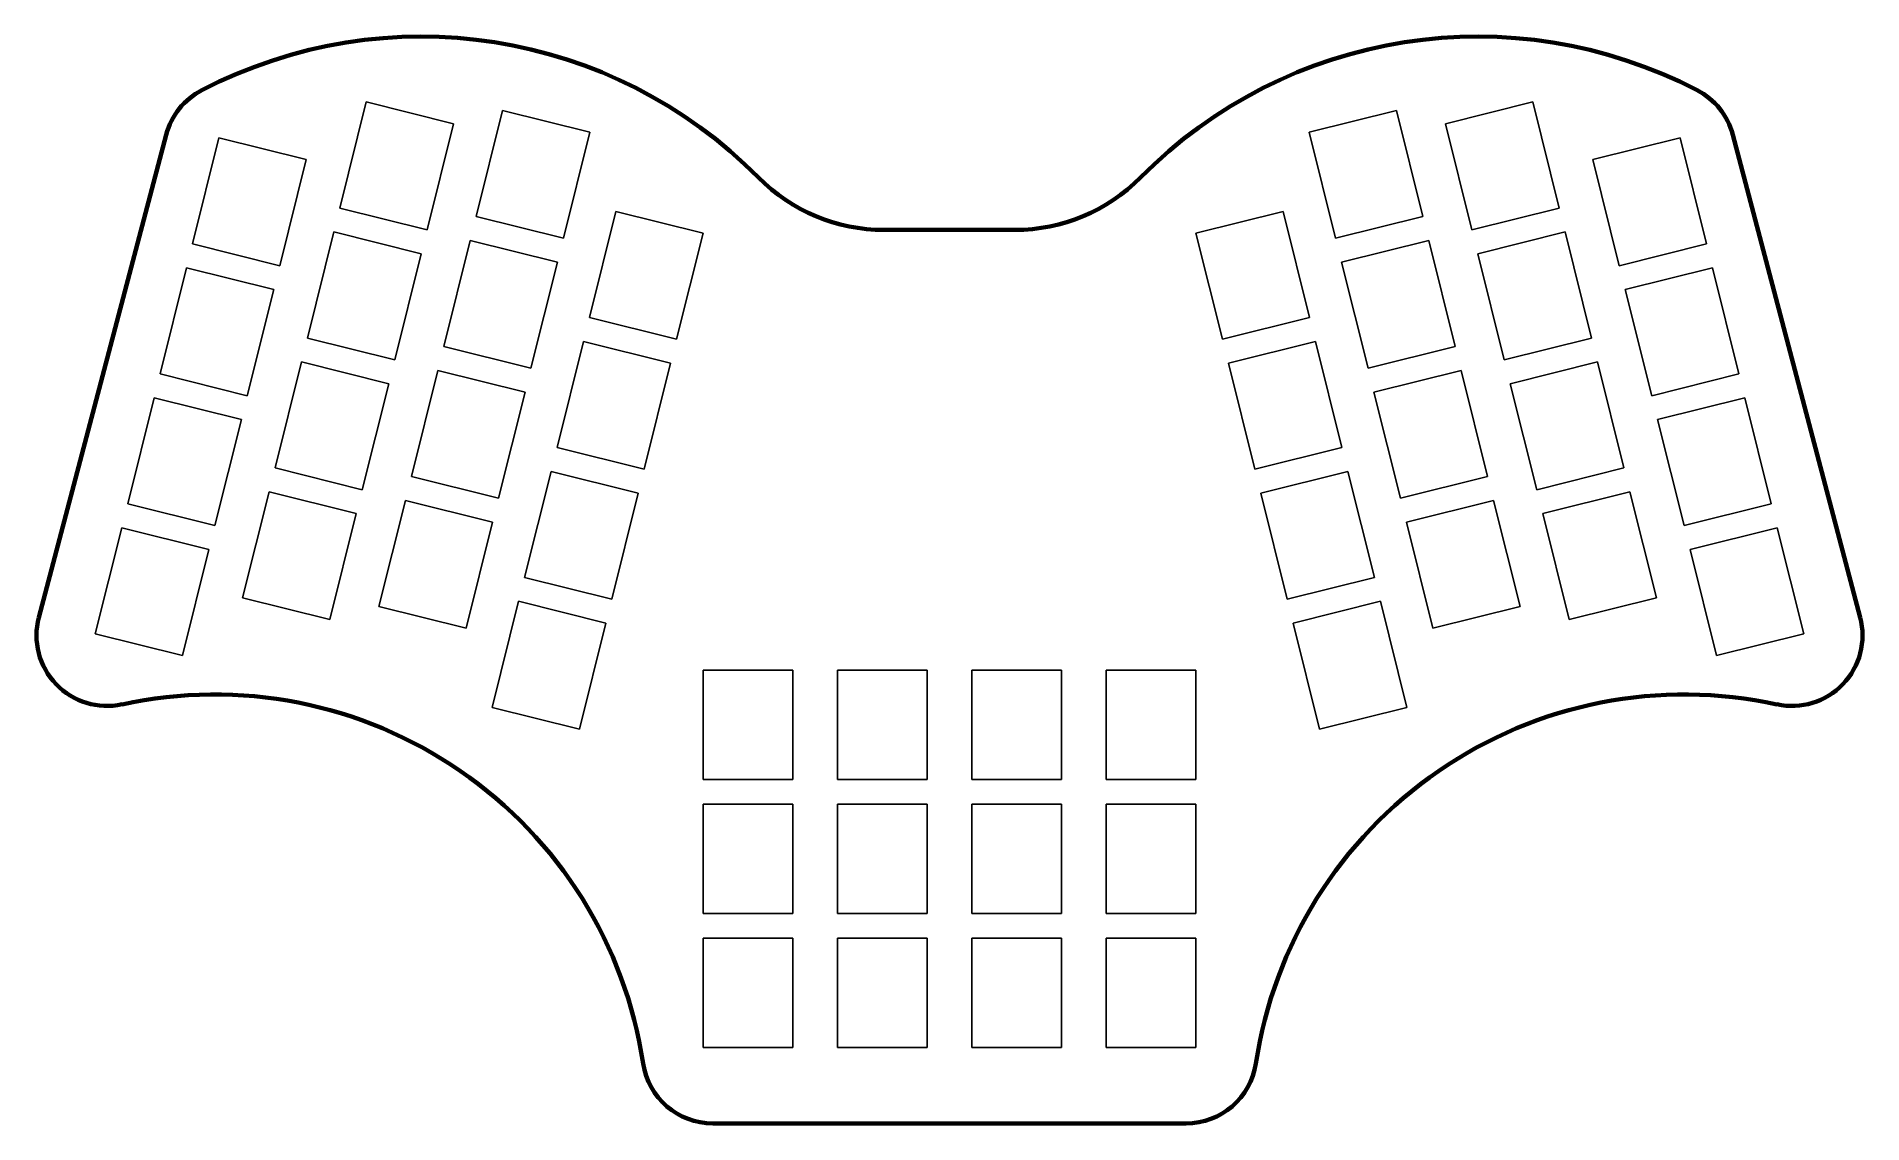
# Model space of a CAD drawing. Header units: millimetres. Extents: x -95 to 164, y -11 to 143.
import ezdxf

# ---------------------------------------------------------------- set-up
doc = ezdxf.new("R2010")
doc.units = ezdxf.units.MM
doc.layers.add('key cutouts', color=7, linetype='Continuous', lineweight=25, true_color=0x000000)
doc.layers.add('outerBoundaries', color=6, linetype='Continuous', lineweight=80, true_color=0xff00ff)

msp = doc.modelspace()

# ---------------------------------------------------------------- linework, layer by layer
at = {"layer": 'key cutouts'}
for p, q in [((-51.52, 119.07), (-47.77, 134.11)), ((-47.77, 134.11), (-35.4, 131.02)), ((-32.19, 117.86), (-28.44, 132.9)), ((-28.44, 132.9), (-16.06, 129.81)), ((98.34, 132.9), (85.96, 129.81)), ((102.09, 117.86), (98.34, 132.9)), ((105.3, 131.02), (117.67, 134.11)), ((117.67, 134.11), (121.42, 119.07)), ((-35.4, 131.02), (-39.15, 115.98)), ((-16.06, 129.81), (-19.81, 114.77)), ((85.96, 129.81), (89.71, 114.77)), ((109.05, 115.98), (105.3, 131.02)), ((-72.42, 113.97), (-68.67, 129.01)), ((-68.67, 129.01), (-56.3, 125.93)), ((-68.67, 129.01), (-68.67, 129.01)), ((126.2, 125.93), (138.57, 129.01)), ((138.57, 129.01), (142.32, 113.97)), ((-56.3, 125.93), (-60.05, 110.89)), ((129.95, 110.89), (126.2, 125.93)), ((-39.15, 115.98), (-51.52, 119.07)), ((-19.81, 114.77), (-32.19, 117.86)), ((-16.12, 103.54), (-12.37, 118.58)), ((-12.37, 118.58), (0, 115.5)), ((69.9, 115.5), (82.27, 118.58)), ((82.27, 118.58), (86.02, 103.54)), ((89.71, 114.77), (102.09, 117.86)), ((121.42, 119.07), (109.05, 115.98)), ((-60.05, 110.89), (-72.42, 113.97)), ((-56.11, 100.63), (-52.36, 115.67)), ((-52.36, 115.67), (-39.99, 112.59)), ((-36.78, 99.42), (-33.03, 114.46)), ((-33.03, 114.46), (-20.66, 111.38)), ((0, 115.5), (-3.75, 100.46)), ((73.65, 100.46), (69.9, 115.5)), ((90.56, 111.38), (102.93, 114.46)), ((102.93, 114.46), (106.68, 99.42)), ((109.89, 112.59), (122.26, 115.67)), ((122.26, 115.67), (126.01, 100.63)), ((142.32, 113.97), (129.95, 110.89)), ((-39.99, 112.59), (-43.74, 97.55)), ((-20.66, 111.38), (-24.41, 96.34)), ((94.31, 96.34), (90.56, 111.38)), ((113.64, 97.55), (109.89, 112.59)), ((-77.02, 95.54), (-73.27, 110.58)), ((-73.27, 110.58), (-60.9, 107.49)), ((130.8, 107.49), (143.17, 110.58)), ((143.17, 110.58), (146.92, 95.54)), ((-60.9, 107.49), (-64.65, 92.45)), ((134.55, 92.45), (130.8, 107.49)), ((-3.75, 100.46), (-16.12, 103.54)), ((86.02, 103.54), (73.65, 100.46)), ((-43.74, 97.55), (-56.11, 100.63)), ((-24.41, 96.34), (-36.78, 99.42)), ((-20.72, 85.11), (-16.97, 100.15)), ((-16.97, 100.15), (-4.6, 97.06)), ((74.5, 97.06), (86.87, 100.15)), ((86.87, 100.15), (90.62, 85.11)), ((106.68, 99.42), (94.31, 96.34)), ((126.01, 100.63), (113.64, 97.55)), ((-60.71, 82.2), (-56.96, 97.24)), ((-56.96, 97.24), (-44.59, 94.15)), ((-41.38, 80.99), (-37.63, 96.02)), ((-37.63, 96.02), (-25.26, 92.94)), ((-4.6, 97.06), (-8.35, 82.02)), ((78.25, 82.02), (74.5, 97.06)), ((95.16, 92.94), (107.53, 96.02)), ((107.53, 96.02), (111.28, 80.99)), ((114.49, 94.15), (126.86, 97.24)), ((126.86, 97.24), (130.61, 82.2)), ((-64.65, 92.45), (-77.02, 95.54)), ((-44.59, 94.15), (-48.34, 79.11)), ((118.24, 79.11), (114.49, 94.15)), ((146.92, 95.54), (134.55, 92.45)), ((-81.61, 77.1), (-77.86, 92.14)), ((-77.86, 92.14), (-65.49, 89.06)), ((-25.26, 92.94), (-29.01, 77.9)), ((98.91, 77.9), (95.16, 92.94)), ((135.39, 89.06), (147.76, 92.14)), ((147.76, 92.14), (151.51, 77.1)), ((-65.49, 89.06), (-69.24, 74.02)), ((139.14, 74.02), (135.39, 89.06)), ((-8.35, 82.02), (-20.72, 85.11)), ((90.62, 85.11), (78.25, 82.02)), ((-48.34, 79.11), (-60.71, 82.2)), ((-29.01, 77.9), (-41.38, 80.99)), ((-25.31, 66.67), (-21.56, 81.71)), ((-21.56, 81.71), (-9.19, 78.63)), ((79.09, 78.63), (91.46, 81.71)), ((91.46, 81.71), (95.21, 66.67)), ((111.28, 80.99), (98.91, 77.9)), ((130.61, 82.2), (118.24, 79.11)), ((-65.31, 63.76), (-61.56, 78.8)), ((-61.56, 78.8), (-49.19, 75.72)), ((-9.19, 78.63), (-12.94, 63.59)), ((82.84, 63.59), (79.09, 78.63)), ((119.09, 75.72), (131.46, 78.8)), ((131.46, 78.8), (135.21, 63.76)), ((-69.24, 74.02), (-81.61, 77.1)), ((-49.19, 75.72), (-52.94, 60.68)), ((-45.98, 62.55), (-42.23, 77.59)), ((-42.23, 77.59), (-29.85, 74.5)), ((99.75, 74.5), (112.13, 77.59)), ((112.13, 77.59), (115.88, 62.55)), ((122.84, 60.68), (119.09, 75.72)), ((151.51, 77.1), (139.14, 74.02)), ((-86.21, 58.67), (-82.46, 73.71)), ((-82.46, 73.71), (-70.09, 70.62)), ((-29.85, 74.5), (-33.6, 59.47)), ((103.5, 59.47), (99.75, 74.5)), ((139.99, 70.62), (152.36, 73.71)), ((152.36, 73.71), (156.11, 58.67)), ((-70.09, 70.62), (-73.84, 55.58)), ((143.74, 55.58), (139.99, 70.62)), ((-12.94, 63.59), (-25.31, 66.67)), ((95.21, 66.67), (82.84, 63.59)), ((-52.94, 60.68), (-65.31, 63.76)), ((-33.6, 59.47), (-45.98, 62.55)), ((-29.91, 48.24), (-26.16, 63.28)), ((-26.16, 63.28), (-13.79, 60.19)), ((83.69, 60.19), (96.06, 63.28)), ((96.06, 63.28), (99.81, 48.24)), ((115.88, 62.55), (103.5, 59.47)), ((135.21, 63.76), (122.84, 60.68)), ((-13.79, 60.19), (-17.54, 45.15)), ((87.44, 45.15), (83.69, 60.19)), ((-73.84, 55.58), (-86.21, 58.67)), ((156.11, 58.67), (143.74, 55.58)), ((0, 53.5), (12.75, 53.5)), ((0, 38), (0, 53.5)), ((12.75, 53.5), (12.75, 38)), ((19.05, 53.5), (31.8, 53.5)), ((19.05, 38), (19.05, 53.5)), ((31.8, 53.5), (31.8, 38)), ((38.1, 53.5), (50.85, 53.5)), ((38.1, 38), (38.1, 53.5)), ((50.85, 53.5), (50.85, 38)), ((57.15, 53.5), (69.9, 53.5)), ((57.15, 38), (57.15, 53.5)), ((69.9, 53.5), (69.9, 38)), ((-17.54, 45.15), (-29.91, 48.24)), ((99.81, 48.24), (87.44, 45.15)), ((12.75, 38), (0, 38)), ((31.8, 38), (19.05, 38)), ((50.85, 38), (38.1, 38)), ((69.9, 38), (57.15, 38)), ((0, 34.5), (12.75, 34.5)), ((0, 19), (0, 34.5)), ((12.75, 34.5), (12.75, 19)), ((19.05, 34.5), (31.8, 34.5)), ((19.05, 19), (19.05, 34.5)), ((31.8, 34.5), (31.8, 19)), ((38.1, 34.5), (50.85, 34.5)), ((38.1, 19), (38.1, 34.5)), ((50.85, 34.5), (50.85, 19)), ((57.15, 34.5), (69.9, 34.5)), ((57.15, 19), (57.15, 34.5)), ((69.9, 34.5), (69.9, 19)), ((12.75, 19), (0, 19)), ((31.8, 19), (19.05, 19)), ((50.85, 19), (38.1, 19)), ((69.9, 19), (57.15, 19)), ((0, 15.5), (12.75, 15.5)), ((0, 0), (0, 15.5)), ((12.75, 15.5), (12.75, 0)), ((19.05, 15.5), (31.8, 15.5)), ((19.05, 0), (19.05, 15.5)), ((31.8, 15.5), (31.8, 0)), ((38.1, 15.5), (50.85, 15.5)), ((38.1, 0), (38.1, 15.5)), ((50.85, 15.5), (50.85, 0)), ((57.15, 15.5), (69.9, 15.5)), ((57.15, 0), (57.15, 15.5)), ((69.9, 15.5), (69.9, 0)), ((12.75, 0), (0, 0)), ((31.8, 0), (19.05, 0)), ((50.85, 0), (38.1, 0)), ((69.9, 0), (57.15, 0))]:
    msp.add_line(p, q, dxfattribs=at)
at = {"layer": 'outerBoundaries'}
for p, q in [((-76.14, 129.46), (-94.22, 60.99)), ((146.04, 129.46), (164.12, 60.99)), ((25.65, 115.96), (44.25, 115.96)), ((1.39, -10.79), (68.51, -10.79))]:
    msp.add_line(p, q, dxfattribs=at)
for centre, radius, start, end in [((-40, 76.14), 67.25, 44.6353, 117.5445), ((109.9, 76.14), 67.25, 62.4555, 135.3647), ((-66.48, 126.91), 10, 117.5445, 165.2154), ((136.38, 126.91), 10, 14.7846, 62.4555), ((25.65, 140.96), 25, 224.6353, 270), ((44.25, 140.96), 25, 270, 315.3647), ((-84.55, 58.44), 10, 165.2154, 282.2921), ((154.45, 58.44), 10, 257.7079, 14.7846), ((-69.32, -11.43), 61.5, 8.5543, 102.2921), ((139.22, -11.43), 61.5, 77.7079, 171.4457), ((1.39, -0.79), 10, 188.5543, 270), ((68.51, -0.79), 10, 270, 351.4457)]:
    msp.add_arc(centre, radius, start, end, dxfattribs=at)

doc.saveas('drawing.dxf')
